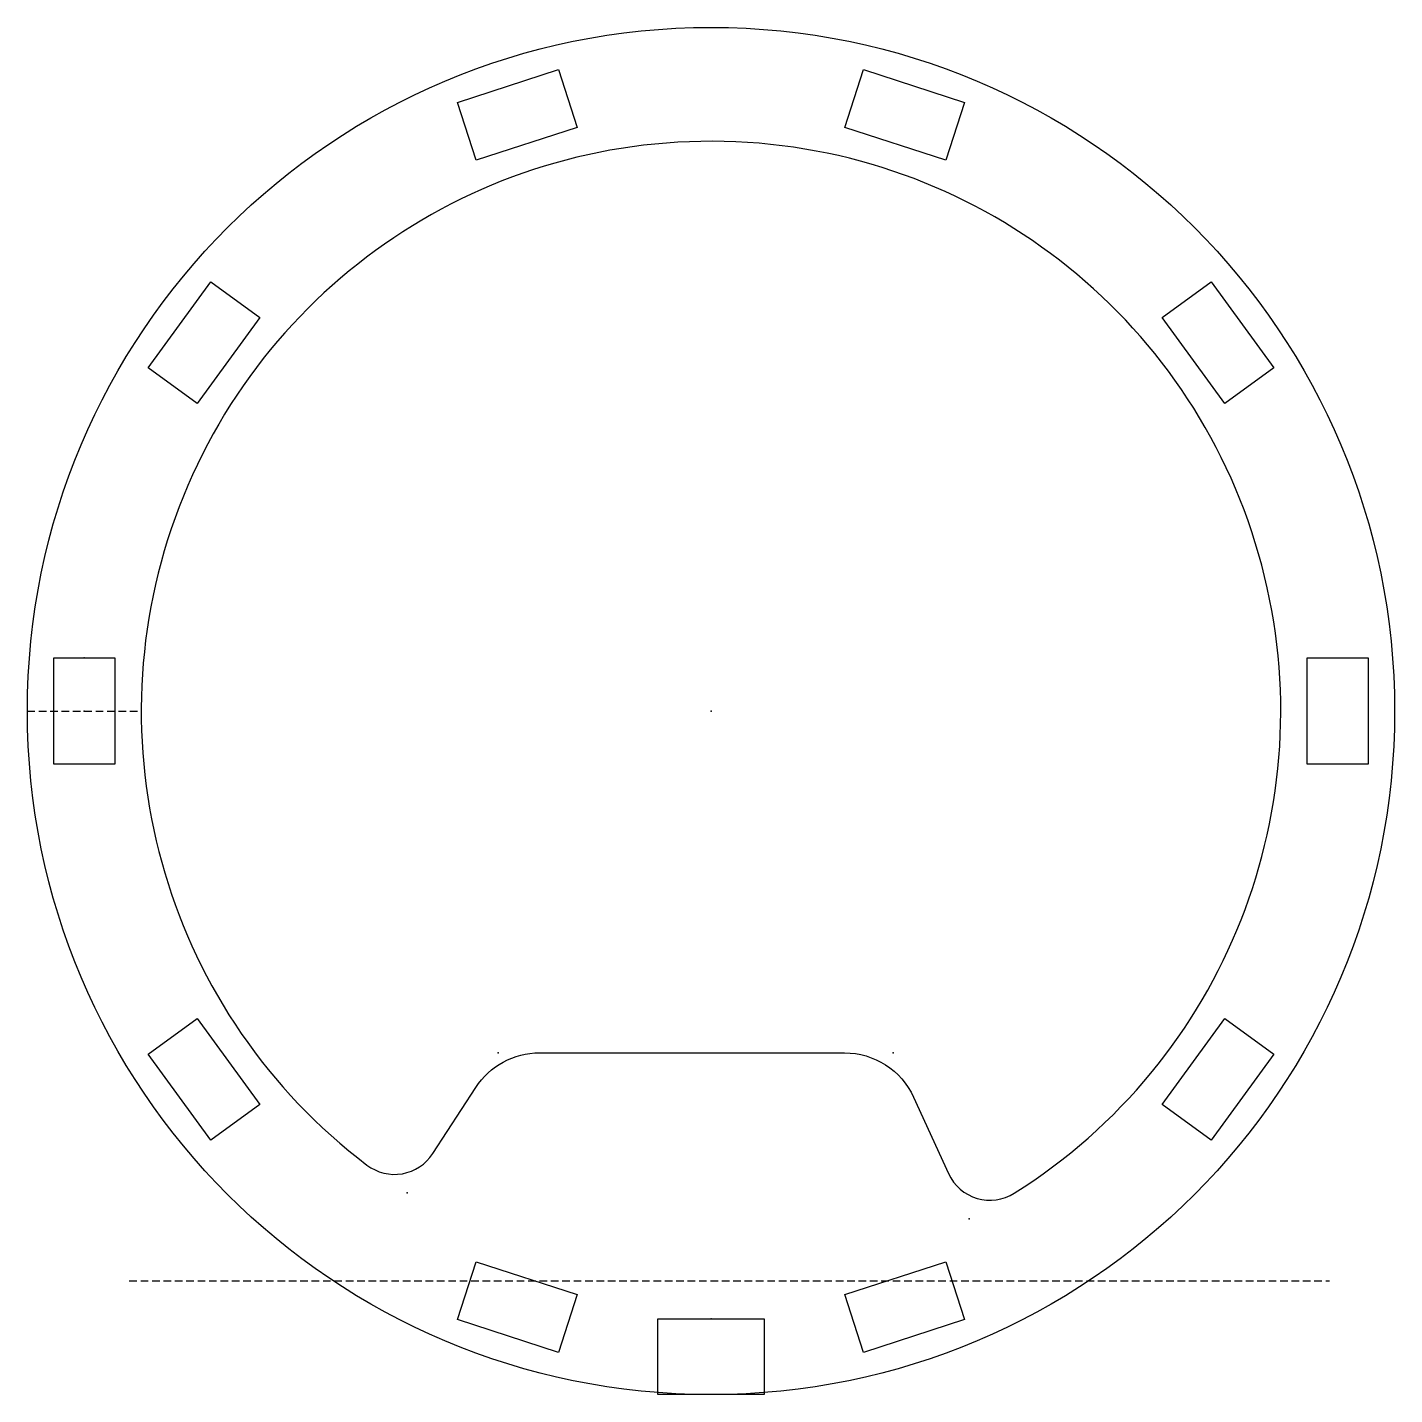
# Model space of a CAD drawing. Header units: millimetres. Extents: x -45 to 45, y -45 to 45.
import ezdxf

# ---------------------------------------------------------------- set-up
doc = ezdxf.new("R2010")
doc.units = ezdxf.units.MM
doc.linetypes.add('DASHED', pattern=[0.75, 0.5, -0.25])
doc.layers.get('0').update_dxf_attribs({"linetype": 'CONTINUOUS'})

msp = doc.modelspace()

# ---------------------------------------------------------------- linework, layer by layer
at = {"linetype": 'DASHED'}
for p, q in [((-45, 0), (-37.5, 0)), ((-38.289, -37.5), (40.711, -37.5))]:
    msp.add_line(p, q, dxfattribs=at)
for points in [[(-15.458, 36.247), (-16.694, 40.052), (-10.036, 42.215), (-8.8, 38.411)], [(8.8, 38.411), (10.036, 42.215), (16.694, 40.052), (15.458, 36.247)], [(-33.811, 20.239), (-37.047, 22.59), (-32.933, 28.253), (-29.697, 25.902)], [(29.697, 25.902), (32.933, 28.253), (37.047, 22.59), (33.811, 20.239)], [(-43.25, 3.5), (-39.25, 3.5), (-39.25, -3.5), (-43.25, -3.5)], [(39.25, 3.5), (43.25, 3.5), (43.25, -3.5), (39.25, -3.5)], [(-29.697, -25.902), (-32.933, -28.253), (-37.047, -22.59), (-33.811, -20.239)], [(33.811, -20.239), (37.047, -22.59), (32.933, -28.253), (29.697, -25.902)], [(-8.8, -38.411), (-10.036, -42.215), (-16.694, -40.052), (-15.458, -36.247)], [(15.458, -36.247), (16.694, -40.052), (10.036, -42.215), (8.8, -38.411)], [(-3.5, -40), (3.5, -40), (3.5, -45), (-3.5, -45)]]:
    msp.add_lwpolyline(points, close=True)
msp.add_lwpolyline([(13.336, -25.419), (15.64, -30.453, 0.453492), (19.965, -31.744, 3.205086), (-22.644, -29.891, 0.435306), (-18.318, -29.136), (-15.479, -24.773, -0.253734), (-11.288, -22.5), (8.79, -22.5, -0.293409)], format="xyb", close=True)
msp.add_circle((0, 0), 45)
for p in [(-41.25, 3.5), (-41.25, 0), (-39.25, 0), (0, 0), (0, 0), (0, 0), (-14, -22.5), (12, -22.5), (-20, -31.721), (17, -33.425), (0, -40)]:
    msp.add_point(p)

doc.saveas('drawing.dxf')
